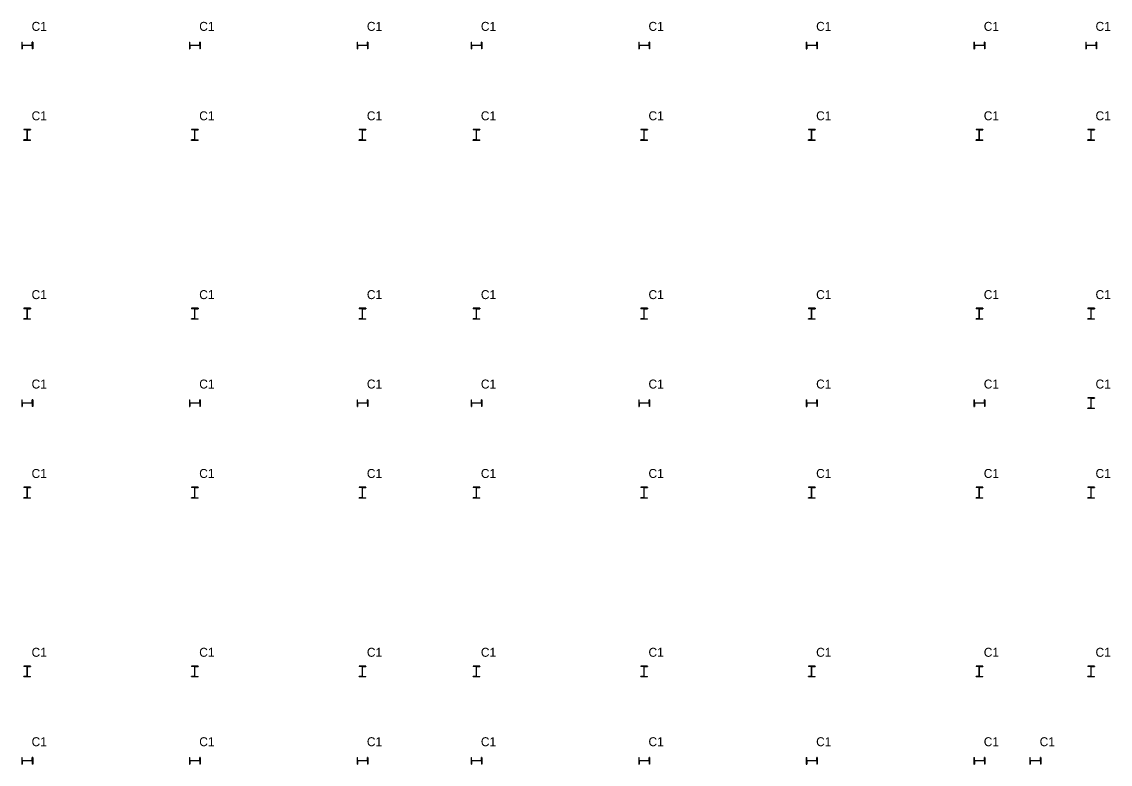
# Model space of a CAD drawing. Extents: x 0 to 468522, y -150 to 33063.
# Drawn here: x 119756 to 168453, y -150 to 33063 of the extents above; entities that cross this region are included whole.
import ezdxf
from ezdxf.enums import TextEntityAlignment as Align

# ---------------------------------------------------------------- set-up
doc = ezdxf.new("R2010")
doc.units = 0

msp = doc.modelspace()

# ---------------------------------------------------------------- linework, layer by layer
at = {"layer": 'C1'}
for p, q in [((119756, 32150), (119756, 31850)), ((119756, 32150), (119774, 32150)), ((119774, 32005.5), (119774, 32150)), ((120226, 32005.5), (120226, 32150)), ((120244, 32150), (120226, 32150)), ((120244, 32150), (120244, 31850)), ((127256, 32150), (127256, 31850)), ((127256, 32150), (127274, 32150)), ((127274, 32005.5), (127274, 32150)), ((127726, 32005.5), (127726, 32150)), ((127744, 32150), (127726, 32150)), ((127744, 32150), (127744, 31850)), ((134756, 32150), (134756, 31850)), ((134756, 32150), (134774, 32150)), ((134774, 32005.5), (134774, 32150)), ((135226, 32005.5), (135226, 32150)), ((135244, 32150), (135226, 32150)), ((135244, 32150), (135244, 31850)), ((139856, 32150), (139856, 31850)), ((139856, 32150), (139874, 32150)), ((139874, 32005.5), (139874, 32150)), ((140326, 32005.5), (140326, 32150)), ((140344, 32150), (140326, 32150)), ((140344, 32150), (140344, 31850)), ((147356, 32150), (147356, 31850)), ((147356, 32150), (147374, 32150)), ((147374, 32005.5), (147374, 32150)), ((147826, 32005.5), (147826, 32150)), ((147844, 32150), (147826, 32150)), ((147844, 32150), (147844, 31850)), ((154856, 32150), (154856, 31850)), ((154856, 32150), (154874, 32150)), ((154874, 32005.5), (154874, 32150)), ((155326, 32005.5), (155326, 32150)), ((155344, 32150), (155326, 32150)), ((155344, 32150), (155344, 31850)), ((162356, 32150), (162356, 31850)), ((162356, 32150), (162374, 32150)), ((162374, 32005.5), (162374, 32150)), ((162826, 32005.5), (162826, 32150)), ((162844, 32150), (162826, 32150)), ((162844, 32150), (162844, 31850)), ((167356, 32150), (167356, 31850)), ((167356, 32150), (167374, 32150)), ((167374, 32005.5), (167374, 32150)), ((167826, 32005.5), (167826, 32150)), ((167844, 32150), (167826, 32150)), ((167844, 32150), (167844, 31850)), ((119756, 31850), (119774, 31850)), ((120226, 32005.5), (119774, 32005.5)), ((119774, 32005.5), (119774, 32005.5)), ((119774, 32005.5), (119774, 32005.5)), ((119774, 32005.5), (119774, 32005.5)), ((120226, 31994.5), (119774, 31994.5)), ((119774, 31994.5), (119774, 31994.5)), ((119774, 31994.5), (119774, 31994.5)), ((119774, 31994.5), (119774, 31994.5)), ((119774, 31994.5), (119774, 31850)), ((120226, 32005.5), (120226, 32005.5)), ((120226, 32005.5), (120226, 32005.5)), ((120226, 32005.5), (120226, 32005.5)), ((120226, 31994.5), (120226, 31994.5)), ((120226, 31994.5), (120226, 31994.5)), ((120226, 31994.5), (120226, 31994.5)), ((120226, 31994.5), (120226, 31850)), ((120244, 31850), (120226, 31850)), ((127256, 31850), (127274, 31850)), ((127726, 32005.5), (127274, 32005.5)), ((127274, 32005.5), (127274, 32005.5)), ((127274, 32005.5), (127274, 32005.5)), ((127274, 32005.5), (127274, 32005.5)), ((127726, 31994.5), (127274, 31994.5)), ((127274, 31994.5), (127274, 31994.5)), ((127274, 31994.5), (127274, 31994.5)), ((127274, 31994.5), (127274, 31994.5)), ((127274, 31994.5), (127274, 31850)), ((127726, 32005.5), (127726, 32005.5)), ((127726, 32005.5), (127726, 32005.5)), ((127726, 32005.5), (127726, 32005.5)), ((127726, 31994.5), (127726, 31994.5)), ((127726, 31994.5), (127726, 31994.5)), ((127726, 31994.5), (127726, 31994.5)), ((127726, 31994.5), (127726, 31850)), ((127744, 31850), (127726, 31850)), ((134756, 31850), (134774, 31850)), ((135226, 32005.5), (134774, 32005.5)), ((134774, 32005.5), (134774, 32005.5)), ((134774, 32005.5), (134774, 32005.5)), ((134774, 32005.5), (134774, 32005.5)), ((135226, 31994.5), (134774, 31994.5)), ((134774, 31994.5), (134774, 31994.5)), ((134774, 31994.5), (134774, 31994.5)), ((134774, 31994.5), (134774, 31994.5)), ((134774, 31994.5), (134774, 31850)), ((135226, 32005.5), (135226, 32005.5)), ((135226, 32005.5), (135226, 32005.5)), ((135226, 32005.5), (135226, 32005.5)), ((135226, 31994.5), (135226, 31994.5)), ((135226, 31994.5), (135226, 31994.5)), ((135226, 31994.5), (135226, 31994.5)), ((135226, 31994.5), (135226, 31850)), ((135244, 31850), (135226, 31850)), ((139856, 31850), (139874, 31850)), ((140326, 32005.5), (139874, 32005.5)), ((139874, 32005.5), (139874, 32005.5)), ((139874, 32005.5), (139874, 32005.5)), ((139874, 32005.5), (139874, 32005.5)), ((140326, 31994.5), (139874, 31994.5)), ((139874, 31994.5), (139874, 31994.5)), ((139874, 31994.5), (139874, 31994.5)), ((139874, 31994.5), (139874, 31994.5)), ((139874, 31994.5), (139874, 31850)), ((140326, 32005.5), (140326, 32005.5)), ((140326, 32005.5), (140326, 32005.5)), ((140326, 32005.5), (140326, 32005.5)), ((140326, 31994.5), (140326, 31994.5)), ((140326, 31994.5), (140326, 31994.5)), ((140326, 31994.5), (140326, 31994.5)), ((140326, 31994.5), (140326, 31850)), ((140344, 31850), (140326, 31850)), ((147356, 31850), (147374, 31850)), ((147826, 32005.5), (147374, 32005.5)), ((147374, 32005.5), (147374, 32005.5)), ((147374, 32005.5), (147374, 32005.5)), ((147374, 32005.5), (147374, 32005.5)), ((147826, 31994.5), (147374, 31994.5)), ((147374, 31994.5), (147374, 31994.5)), ((147374, 31994.5), (147374, 31994.5)), ((147374, 31994.5), (147374, 31994.5)), ((147374, 31994.5), (147374, 31850)), ((147826, 32005.5), (147826, 32005.5)), ((147826, 32005.5), (147826, 32005.5)), ((147826, 32005.5), (147826, 32005.5)), ((147826, 31994.5), (147826, 31994.5)), ((147826, 31994.5), (147826, 31994.5)), ((147826, 31994.5), (147826, 31994.5)), ((147826, 31994.5), (147826, 31850)), ((147844, 31850), (147826, 31850)), ((154856, 31850), (154874, 31850)), ((155326, 32005.5), (154874, 32005.5)), ((154874, 32005.5), (154874, 32005.5)), ((154874, 32005.5), (154874, 32005.5)), ((154874, 32005.5), (154874, 32005.5)), ((155326, 31994.5), (154874, 31994.5)), ((154874, 31994.5), (154874, 31994.5)), ((154874, 31994.5), (154874, 31994.5)), ((154874, 31994.5), (154874, 31994.5)), ((154874, 31994.5), (154874, 31850)), ((155326, 32005.5), (155326, 32005.5)), ((155326, 32005.5), (155326, 32005.5)), ((155326, 32005.5), (155326, 32005.5)), ((155326, 31994.5), (155326, 31994.5)), ((155326, 31994.5), (155326, 31994.5)), ((155326, 31994.5), (155326, 31994.5)), ((155326, 31994.5), (155326, 31850)), ((155344, 31850), (155326, 31850)), ((162356, 31850), (162374, 31850)), ((162826, 32005.5), (162374, 32005.5)), ((162374, 32005.5), (162374, 32005.5)), ((162374, 32005.5), (162374, 32005.5)), ((162374, 32005.5), (162374, 32005.5)), ((162826, 31994.5), (162374, 31994.5)), ((162374, 31994.5), (162374, 31994.5)), ((162374, 31994.5), (162374, 31994.5)), ((162374, 31994.5), (162374, 31994.5)), ((162374, 31994.5), (162374, 31850)), ((162826, 32005.5), (162826, 32005.5)), ((162826, 32005.5), (162826, 32005.5)), ((162826, 32005.5), (162826, 32005.5)), ((162826, 31994.5), (162826, 31994.5)), ((162826, 31994.5), (162826, 31994.5)), ((162826, 31994.5), (162826, 31994.5)), ((162826, 31994.5), (162826, 31850)), ((162844, 31850), (162826, 31850)), ((167356, 31850), (167374, 31850)), ((167826, 32005.5), (167374, 32005.5)), ((167374, 32005.5), (167374, 32005.5)), ((167374, 32005.5), (167374, 32005.5)), ((167374, 32005.5), (167374, 32005.5)), ((167826, 31994.5), (167374, 31994.5)), ((167374, 31994.5), (167374, 31994.5)), ((167374, 31994.5), (167374, 31994.5)), ((167374, 31994.5), (167374, 31994.5)), ((167374, 31994.5), (167374, 31850)), ((167826, 32005.5), (167826, 32005.5)), ((167826, 32005.5), (167826, 32005.5)), ((167826, 32005.5), (167826, 32005.5)), ((167826, 31994.5), (167826, 31994.5)), ((167826, 31994.5), (167826, 31994.5)), ((167826, 31994.5), (167826, 31994.5)), ((167826, 31994.5), (167826, 31850)), ((167844, 31850), (167826, 31850)), ((120150, 28244), (119850, 28244)), ((119850, 28244), (119850, 28226)), ((119994.5, 28226), (119850, 28226)), ((119994.5, 27774), (119850, 27774)), ((119850, 27756), (119850, 27774)), ((119994.5, 27774), (119994.5, 28226)), ((119994.5, 28226), (119994.5, 28226)), ((119994.5, 28226), (119994.5, 28226)), ((119994.5, 28226), (119994.5, 28226)), ((119994.5, 27774), (119994.5, 27774)), ((119994.5, 27774), (119994.5, 27774)), ((119994.5, 27774), (119994.5, 27774)), ((120005.5, 27774), (120005.5, 28226)), ((120005.5, 28226), (120005.5, 28226)), ((120005.5, 28226), (120005.5, 28226)), ((120005.5, 28226), (120005.5, 28226)), ((120005.5, 28226), (120150, 28226)), ((120005.5, 27774), (120005.5, 27774)), ((120005.5, 27774), (120005.5, 27774)), ((120005.5, 27774), (120005.5, 27774)), ((120005.5, 27774), (120150, 27774)), ((120150, 28244), (120150, 28226)), ((120150, 27756), (120150, 27774)), ((127650, 28244), (127350, 28244)), ((127350, 28244), (127350, 28226)), ((127494.5, 28226), (127350, 28226)), ((127494.5, 27774), (127350, 27774)), ((127350, 27756), (127350, 27774)), ((127494.5, 27774), (127494.5, 28226)), ((127494.5, 28226), (127494.5, 28226)), ((127494.5, 28226), (127494.5, 28226)), ((127494.5, 28226), (127494.5, 28226)), ((127494.5, 27774), (127494.5, 27774)), ((127494.5, 27774), (127494.5, 27774)), ((127494.5, 27774), (127494.5, 27774)), ((127505.5, 27774), (127505.5, 28226)), ((127505.5, 28226), (127505.5, 28226)), ((127505.5, 28226), (127505.5, 28226)), ((127505.5, 28226), (127505.5, 28226)), ((127505.5, 28226), (127650, 28226)), ((127505.5, 27774), (127505.5, 27774)), ((127505.5, 27774), (127505.5, 27774)), ((127505.5, 27774), (127505.5, 27774)), ((127505.5, 27774), (127650, 27774)), ((127650, 28244), (127650, 28226)), ((127650, 27756), (127650, 27774)), ((135150, 28244), (134850, 28244)), ((134850, 28244), (134850, 28226)), ((134994.5, 28226), (134850, 28226)), ((134994.5, 27774), (134850, 27774)), ((134850, 27756), (134850, 27774)), ((134994.5, 27774), (134994.5, 28226)), ((134994.5, 28226), (134994.5, 28226)), ((134994.5, 28226), (134994.5, 28226)), ((134994.5, 28226), (134994.5, 28226)), ((134994.5, 27774), (134994.5, 27774)), ((134994.5, 27774), (134994.5, 27774)), ((134994.5, 27774), (134994.5, 27774)), ((135005.5, 27774), (135005.5, 28226)), ((135005.5, 28226), (135005.5, 28226)), ((135005.5, 28226), (135005.5, 28226)), ((135005.5, 28226), (135005.5, 28226)), ((135005.5, 28226), (135150, 28226)), ((135005.5, 27774), (135005.5, 27774)), ((135005.5, 27774), (135005.5, 27774)), ((135005.5, 27774), (135005.5, 27774)), ((135005.5, 27774), (135150, 27774)), ((135150, 28244), (135150, 28226)), ((135150, 27756), (135150, 27774)), ((140250, 28244), (139950, 28244)), ((139950, 28244), (139950, 28226)), ((140094.5, 28226), (139950, 28226)), ((140094.5, 27774), (139950, 27774)), ((139950, 27756), (139950, 27774)), ((140094.5, 27774), (140094.5, 28226)), ((140094.5, 28226), (140094.5, 28226)), ((140094.5, 28226), (140094.5, 28226)), ((140094.5, 28226), (140094.5, 28226)), ((140094.5, 27774), (140094.5, 27774)), ((140094.5, 27774), (140094.5, 27774)), ((140094.5, 27774), (140094.5, 27774)), ((140105.5, 27774), (140105.5, 28226)), ((140105.5, 28226), (140105.5, 28226)), ((140105.5, 28226), (140105.5, 28226)), ((140105.5, 28226), (140105.5, 28226)), ((140105.5, 28226), (140250, 28226)), ((140105.5, 27774), (140105.5, 27774)), ((140105.5, 27774), (140105.5, 27774)), ((140105.5, 27774), (140105.5, 27774)), ((140105.5, 27774), (140250, 27774)), ((140250, 28244), (140250, 28226)), ((140250, 27756), (140250, 27774)), ((147750, 28244), (147450, 28244)), ((147450, 28244), (147450, 28226)), ((147594.5, 28226), (147450, 28226)), ((147594.5, 27774), (147450, 27774)), ((147450, 27756), (147450, 27774)), ((147594.5, 27774), (147594.5, 28226)), ((147594.5, 28226), (147594.5, 28226)), ((147594.5, 28226), (147594.5, 28226)), ((147594.5, 28226), (147594.5, 28226)), ((147594.5, 27774), (147594.5, 27774)), ((147594.5, 27774), (147594.5, 27774)), ((147594.5, 27774), (147594.5, 27774)), ((147605.5, 27774), (147605.5, 28226)), ((147605.5, 28226), (147605.5, 28226)), ((147605.5, 28226), (147605.5, 28226)), ((147605.5, 28226), (147605.5, 28226)), ((147605.5, 28226), (147750, 28226)), ((147605.5, 27774), (147605.5, 27774)), ((147605.5, 27774), (147605.5, 27774)), ((147605.5, 27774), (147605.5, 27774)), ((147605.5, 27774), (147750, 27774)), ((147750, 28244), (147750, 28226)), ((147750, 27756), (147750, 27774)), ((155250, 28244), (154950, 28244)), ((154950, 28244), (154950, 28226)), ((155094.5, 28226), (154950, 28226)), ((155094.5, 27774), (154950, 27774)), ((154950, 27756), (154950, 27774)), ((155094.5, 27774), (155094.5, 28226)), ((155094.5, 28226), (155094.5, 28226)), ((155094.5, 28226), (155094.5, 28226)), ((155094.5, 28226), (155094.5, 28226)), ((155094.5, 27774), (155094.5, 27774)), ((155094.5, 27774), (155094.5, 27774)), ((155094.5, 27774), (155094.5, 27774)), ((155105.5, 27774), (155105.5, 28226)), ((155105.5, 28226), (155105.5, 28226)), ((155105.5, 28226), (155105.5, 28226)), ((155105.5, 28226), (155105.5, 28226)), ((155105.5, 28226), (155250, 28226)), ((155105.5, 27774), (155105.5, 27774)), ((155105.5, 27774), (155105.5, 27774)), ((155105.5, 27774), (155105.5, 27774)), ((155105.5, 27774), (155250, 27774)), ((155250, 28244), (155250, 28226)), ((155250, 27756), (155250, 27774)), ((162750, 28244), (162450, 28244)), ((162450, 28244), (162450, 28226)), ((162594.5, 28226), (162450, 28226)), ((162594.5, 27774), (162450, 27774)), ((162450, 27756), (162450, 27774)), ((162594.5, 27774), (162594.5, 28226)), ((162594.5, 28226), (162594.5, 28226)), ((162594.5, 28226), (162594.5, 28226)), ((162594.5, 28226), (162594.5, 28226)), ((162594.5, 27774), (162594.5, 27774)), ((162594.5, 27774), (162594.5, 27774)), ((162594.5, 27774), (162594.5, 27774)), ((162605.5, 27774), (162605.5, 28226)), ((162605.5, 28226), (162605.5, 28226)), ((162605.5, 28226), (162605.5, 28226)), ((162605.5, 28226), (162605.5, 28226)), ((162605.5, 28226), (162750, 28226)), ((162605.5, 27774), (162605.5, 27774)), ((162605.5, 27774), (162605.5, 27774)), ((162605.5, 27774), (162605.5, 27774)), ((162605.5, 27774), (162750, 27774)), ((162750, 28244), (162750, 28226)), ((162750, 27756), (162750, 27774)), ((167750, 28244), (167450, 28244)), ((167450, 28244), (167450, 28226)), ((167594.5, 28226), (167450, 28226)), ((167594.5, 27774), (167450, 27774)), ((167450, 27756), (167450, 27774)), ((167594.5, 27774), (167594.5, 28226)), ((167594.5, 28226), (167594.5, 28226)), ((167594.5, 28226), (167594.5, 28226)), ((167594.5, 28226), (167594.5, 28226)), ((167594.5, 27774), (167594.5, 27774)), ((167594.5, 27774), (167594.5, 27774)), ((167594.5, 27774), (167594.5, 27774)), ((167605.5, 27774), (167605.5, 28226)), ((167605.5, 28226), (167605.5, 28226)), ((167605.5, 28226), (167605.5, 28226)), ((167605.5, 28226), (167605.5, 28226)), ((167605.5, 28226), (167750, 28226)), ((167605.5, 27774), (167605.5, 27774)), ((167605.5, 27774), (167605.5, 27774)), ((167605.5, 27774), (167605.5, 27774)), ((167605.5, 27774), (167750, 27774)), ((167750, 28244), (167750, 28226)), ((167750, 27756), (167750, 27774)), ((120150, 27756), (119850, 27756)), ((127650, 27756), (127350, 27756)), ((135150, 27756), (134850, 27756)), ((140250, 27756), (139950, 27756)), ((147750, 27756), (147450, 27756)), ((155250, 27756), (154950, 27756)), ((162750, 27756), (162450, 27756)), ((167750, 27756), (167450, 27756)), ((120150, 20244), (119850, 20244)), ((119850, 20244), (119850, 20226)), ((119994.5, 20226), (119850, 20226)), ((119994.5, 19774), (119994.5, 20226)), ((119994.5, 20226), (119994.5, 20226)), ((119994.5, 20226), (119994.5, 20226)), ((119994.5, 20226), (119994.5, 20226)), ((120005.5, 19774), (120005.5, 20226)), ((120005.5, 20226), (120005.5, 20226)), ((120005.5, 20226), (120005.5, 20226)), ((120005.5, 20226), (120005.5, 20226)), ((120005.5, 20226), (120150, 20226)), ((120150, 20244), (120150, 20226)), ((127650, 20244), (127350, 20244)), ((127350, 20244), (127350, 20226)), ((127494.5, 20226), (127350, 20226)), ((127494.5, 19774), (127494.5, 20226)), ((127494.5, 20226), (127494.5, 20226)), ((127494.5, 20226), (127494.5, 20226)), ((127494.5, 20226), (127494.5, 20226)), ((127505.5, 19774), (127505.5, 20226)), ((127505.5, 20226), (127505.5, 20226)), ((127505.5, 20226), (127505.5, 20226)), ((127505.5, 20226), (127505.5, 20226)), ((127505.5, 20226), (127650, 20226)), ((127650, 20244), (127650, 20226)), ((135150, 20244), (134850, 20244)), ((134850, 20244), (134850, 20226)), ((134994.5, 20226), (134850, 20226)), ((134994.5, 19774), (134994.5, 20226)), ((134994.5, 20226), (134994.5, 20226)), ((134994.5, 20226), (134994.5, 20226)), ((134994.5, 20226), (134994.5, 20226)), ((135005.5, 19774), (135005.5, 20226)), ((135005.5, 20226), (135005.5, 20226)), ((135005.5, 20226), (135005.5, 20226)), ((135005.5, 20226), (135005.5, 20226)), ((135005.5, 20226), (135150, 20226)), ((135150, 20244), (135150, 20226)), ((140250, 20244), (139950, 20244)), ((139950, 20244), (139950, 20226)), ((140094.5, 20226), (139950, 20226)), ((140094.5, 19774), (140094.5, 20226)), ((140094.5, 20226), (140094.5, 20226)), ((140094.5, 20226), (140094.5, 20226)), ((140094.5, 20226), (140094.5, 20226)), ((140105.5, 19774), (140105.5, 20226)), ((140105.5, 20226), (140105.5, 20226)), ((140105.5, 20226), (140105.5, 20226)), ((140105.5, 20226), (140105.5, 20226)), ((140105.5, 20226), (140250, 20226)), ((140250, 20244), (140250, 20226)), ((147750, 20244), (147450, 20244)), ((147450, 20244), (147450, 20226)), ((147594.5, 20226), (147450, 20226)), ((147594.5, 19774), (147594.5, 20226)), ((147594.5, 20226), (147594.5, 20226)), ((147594.5, 20226), (147594.5, 20226)), ((147594.5, 20226), (147594.5, 20226)), ((147605.5, 19774), (147605.5, 20226)), ((147605.5, 20226), (147605.5, 20226)), ((147605.5, 20226), (147605.5, 20226)), ((147605.5, 20226), (147605.5, 20226)), ((147605.5, 20226), (147750, 20226)), ((147750, 20244), (147750, 20226)), ((155250, 20244), (154950, 20244)), ((154950, 20244), (154950, 20226)), ((155094.5, 20226), (154950, 20226)), ((155094.5, 19774), (155094.5, 20226)), ((155094.5, 20226), (155094.5, 20226)), ((155094.5, 20226), (155094.5, 20226)), ((155094.5, 20226), (155094.5, 20226)), ((155105.5, 19774), (155105.5, 20226)), ((155105.5, 20226), (155105.5, 20226)), ((155105.5, 20226), (155105.5, 20226)), ((155105.5, 20226), (155105.5, 20226)), ((155105.5, 20226), (155250, 20226)), ((155250, 20244), (155250, 20226)), ((162750, 20244), (162450, 20244)), ((162450, 20244), (162450, 20226)), ((162594.5, 20226), (162450, 20226)), ((162594.5, 19774), (162594.5, 20226)), ((162594.5, 20226), (162594.5, 20226)), ((162594.5, 20226), (162594.5, 20226)), ((162594.5, 20226), (162594.5, 20226)), ((162605.5, 19774), (162605.5, 20226)), ((162605.5, 20226), (162605.5, 20226)), ((162605.5, 20226), (162605.5, 20226)), ((162605.5, 20226), (162605.5, 20226)), ((162605.5, 20226), (162750, 20226)), ((162750, 20244), (162750, 20226)), ((167750, 20244), (167450, 20244)), ((167450, 20244), (167450, 20226)), ((167594.5, 20226), (167450, 20226)), ((167594.5, 19774), (167594.5, 20226)), ((167594.5, 20226), (167594.5, 20226)), ((167594.5, 20226), (167594.5, 20226)), ((167594.5, 20226), (167594.5, 20226)), ((167605.5, 19774), (167605.5, 20226)), ((167605.5, 20226), (167605.5, 20226)), ((167605.5, 20226), (167605.5, 20226)), ((167605.5, 20226), (167605.5, 20226)), ((167605.5, 20226), (167750, 20226)), ((167750, 20244), (167750, 20226)), ((119994.5, 19774), (119850, 19774)), ((119850, 19756), (119850, 19774)), ((120150, 19756), (119850, 19756)), ((119994.5, 19774), (119994.5, 19774)), ((119994.5, 19774), (119994.5, 19774)), ((119994.5, 19774), (119994.5, 19774)), ((120005.5, 19774), (120005.5, 19774)), ((120005.5, 19774), (120005.5, 19774)), ((120005.5, 19774), (120005.5, 19774)), ((120005.5, 19774), (120150, 19774)), ((120150, 19756), (120150, 19774)), ((127494.5, 19774), (127350, 19774)), ((127350, 19756), (127350, 19774)), ((127650, 19756), (127350, 19756)), ((127494.5, 19774), (127494.5, 19774)), ((127494.5, 19774), (127494.5, 19774)), ((127494.5, 19774), (127494.5, 19774)), ((127505.5, 19774), (127505.5, 19774)), ((127505.5, 19774), (127505.5, 19774)), ((127505.5, 19774), (127505.5, 19774)), ((127505.5, 19774), (127650, 19774)), ((127650, 19756), (127650, 19774)), ((134994.5, 19774), (134850, 19774)), ((134850, 19756), (134850, 19774)), ((135150, 19756), (134850, 19756)), ((134994.5, 19774), (134994.5, 19774)), ((134994.5, 19774), (134994.5, 19774)), ((134994.5, 19774), (134994.5, 19774)), ((135005.5, 19774), (135005.5, 19774)), ((135005.5, 19774), (135005.5, 19774)), ((135005.5, 19774), (135005.5, 19774)), ((135005.5, 19774), (135150, 19774)), ((135150, 19756), (135150, 19774)), ((140094.5, 19774), (139950, 19774)), ((139950, 19756), (139950, 19774)), ((140250, 19756), (139950, 19756)), ((140094.5, 19774), (140094.5, 19774)), ((140094.5, 19774), (140094.5, 19774)), ((140094.5, 19774), (140094.5, 19774)), ((140105.5, 19774), (140105.5, 19774)), ((140105.5, 19774), (140105.5, 19774)), ((140105.5, 19774), (140105.5, 19774)), ((140105.5, 19774), (140250, 19774)), ((140250, 19756), (140250, 19774)), ((147594.5, 19774), (147450, 19774)), ((147450, 19756), (147450, 19774)), ((147750, 19756), (147450, 19756)), ((147594.5, 19774), (147594.5, 19774)), ((147594.5, 19774), (147594.5, 19774)), ((147594.5, 19774), (147594.5, 19774)), ((147605.5, 19774), (147605.5, 19774)), ((147605.5, 19774), (147605.5, 19774)), ((147605.5, 19774), (147605.5, 19774)), ((147605.5, 19774), (147750, 19774)), ((147750, 19756), (147750, 19774)), ((155094.5, 19774), (154950, 19774)), ((154950, 19756), (154950, 19774)), ((155250, 19756), (154950, 19756)), ((155094.5, 19774), (155094.5, 19774)), ((155094.5, 19774), (155094.5, 19774)), ((155094.5, 19774), (155094.5, 19774)), ((155105.5, 19774), (155105.5, 19774)), ((155105.5, 19774), (155105.5, 19774)), ((155105.5, 19774), (155105.5, 19774)), ((155105.5, 19774), (155250, 19774)), ((155250, 19756), (155250, 19774)), ((162594.5, 19774), (162450, 19774)), ((162450, 19756), (162450, 19774)), ((162750, 19756), (162450, 19756)), ((162594.5, 19774), (162594.5, 19774)), ((162594.5, 19774), (162594.5, 19774)), ((162594.5, 19774), (162594.5, 19774)), ((162605.5, 19774), (162605.5, 19774)), ((162605.5, 19774), (162605.5, 19774)), ((162605.5, 19774), (162605.5, 19774)), ((162605.5, 19774), (162750, 19774)), ((162750, 19756), (162750, 19774)), ((167594.5, 19774), (167450, 19774)), ((167450, 19756), (167450, 19774)), ((167750, 19756), (167450, 19756)), ((167594.5, 19774), (167594.5, 19774)), ((167594.5, 19774), (167594.5, 19774)), ((167594.5, 19774), (167594.5, 19774)), ((167605.5, 19774), (167605.5, 19774)), ((167605.5, 19774), (167605.5, 19774)), ((167605.5, 19774), (167605.5, 19774)), ((167605.5, 19774), (167750, 19774)), ((167750, 19756), (167750, 19774)), ((119756, 16150), (119756, 15850)), ((119756, 16150), (119774, 16150)), ((119774, 16005.5), (119774, 16150)), ((120226, 16005.5), (120226, 16150)), ((120244, 16150), (120226, 16150)), ((120244, 16150), (120244, 15850)), ((127256, 16150), (127256, 15850)), ((127256, 16150), (127274, 16150)), ((127274, 16005.5), (127274, 16150)), ((127726, 16005.5), (127726, 16150)), ((127744, 16150), (127726, 16150)), ((127744, 16150), (127744, 15850)), ((134756, 16150), (134756, 15850)), ((134756, 16150), (134774, 16150)), ((134774, 16005.5), (134774, 16150)), ((135226, 16005.5), (135226, 16150)), ((135244, 16150), (135226, 16150)), ((135244, 16150), (135244, 15850)), ((139856, 16150), (139856, 15850)), ((139856, 16150), (139874, 16150)), ((139874, 16005.5), (139874, 16150)), ((140326, 16005.5), (140326, 16150)), ((140344, 16150), (140326, 16150)), ((140344, 16150), (140344, 15850)), ((147356, 16150), (147356, 15850)), ((147356, 16150), (147374, 16150)), ((147374, 16005.5), (147374, 16150)), ((147826, 16005.5), (147826, 16150)), ((147844, 16150), (147826, 16150)), ((147844, 16150), (147844, 15850)), ((154856, 16150), (154856, 15850)), ((154856, 16150), (154874, 16150)), ((154874, 16005.5), (154874, 16150)), ((155326, 16005.5), (155326, 16150)), ((155344, 16150), (155326, 16150)), ((155344, 16150), (155344, 15850)), ((162356, 16150), (162356, 15850)), ((162356, 16150), (162374, 16150)), ((162374, 16005.5), (162374, 16150)), ((162826, 16005.5), (162826, 16150)), ((162844, 16150), (162826, 16150)), ((162844, 16150), (162844, 15850)), ((167750, 16244), (167450, 16244)), ((167450, 16244), (167450, 16226)), ((167594.5, 16226), (167450, 16226)), ((167594.5, 15774), (167594.5, 16226)), ((167594.5, 16226), (167594.5, 16226)), ((167594.5, 16226), (167594.5, 16226)), ((167594.5, 16226), (167594.5, 16226)), ((167605.5, 15774), (167605.5, 16226)), ((167605.5, 16226), (167605.5, 16226)), ((167605.5, 16226), (167605.5, 16226)), ((167605.5, 16226), (167605.5, 16226)), ((167605.5, 16226), (167750, 16226)), ((167750, 16244), (167750, 16226)), ((119756, 15850), (119774, 15850)), ((120226, 16005.5), (119774, 16005.5)), ((119774, 16005.5), (119774, 16005.5)), ((119774, 16005.5), (119774, 16005.5)), ((119774, 16005.5), (119774, 16005.5)), ((120226, 15994.5), (119774, 15994.5)), ((119774, 15994.5), (119774, 15994.5)), ((119774, 15994.5), (119774, 15994.5)), ((119774, 15994.5), (119774, 15994.5)), ((119774, 15994.5), (119774, 15850)), ((120226, 16005.5), (120226, 16005.5)), ((120226, 16005.5), (120226, 16005.5)), ((120226, 16005.5), (120226, 16005.5)), ((120226, 15994.5), (120226, 15994.5)), ((120226, 15994.5), (120226, 15994.5)), ((120226, 15994.5), (120226, 15994.5)), ((120226, 15994.5), (120226, 15850)), ((120244, 15850), (120226, 15850)), ((127256, 15850), (127274, 15850)), ((127726, 16005.5), (127274, 16005.5)), ((127274, 16005.5), (127274, 16005.5)), ((127274, 16005.5), (127274, 16005.5)), ((127274, 16005.5), (127274, 16005.5)), ((127726, 15994.5), (127274, 15994.5)), ((127274, 15994.5), (127274, 15994.5)), ((127274, 15994.5), (127274, 15994.5)), ((127274, 15994.5), (127274, 15994.5)), ((127274, 15994.5), (127274, 15850)), ((127726, 16005.5), (127726, 16005.5)), ((127726, 16005.5), (127726, 16005.5)), ((127726, 16005.5), (127726, 16005.5)), ((127726, 15994.5), (127726, 15994.5)), ((127726, 15994.5), (127726, 15994.5)), ((127726, 15994.5), (127726, 15994.5)), ((127726, 15994.5), (127726, 15850)), ((127744, 15850), (127726, 15850)), ((134756, 15850), (134774, 15850)), ((135226, 16005.5), (134774, 16005.5)), ((134774, 16005.5), (134774, 16005.5)), ((134774, 16005.5), (134774, 16005.5)), ((134774, 16005.5), (134774, 16005.5)), ((135226, 15994.5), (134774, 15994.5)), ((134774, 15994.5), (134774, 15994.5)), ((134774, 15994.5), (134774, 15994.5)), ((134774, 15994.5), (134774, 15994.5)), ((134774, 15994.5), (134774, 15850)), ((135226, 16005.5), (135226, 16005.5)), ((135226, 16005.5), (135226, 16005.5)), ((135226, 16005.5), (135226, 16005.5)), ((135226, 15994.5), (135226, 15994.5)), ((135226, 15994.5), (135226, 15994.5)), ((135226, 15994.5), (135226, 15994.5)), ((135226, 15994.5), (135226, 15850)), ((135244, 15850), (135226, 15850)), ((139856, 15850), (139874, 15850)), ((140326, 16005.5), (139874, 16005.5)), ((139874, 16005.5), (139874, 16005.5)), ((139874, 16005.5), (139874, 16005.5)), ((139874, 16005.5), (139874, 16005.5)), ((140326, 15994.5), (139874, 15994.5)), ((139874, 15994.5), (139874, 15994.5)), ((139874, 15994.5), (139874, 15994.5)), ((139874, 15994.5), (139874, 15994.5)), ((139874, 15994.5), (139874, 15850)), ((140326, 16005.5), (140326, 16005.5)), ((140326, 16005.5), (140326, 16005.5)), ((140326, 16005.5), (140326, 16005.5)), ((140326, 15994.5), (140326, 15994.5)), ((140326, 15994.5), (140326, 15994.5)), ((140326, 15994.5), (140326, 15994.5)), ((140326, 15994.5), (140326, 15850)), ((140344, 15850), (140326, 15850)), ((147356, 15850), (147374, 15850)), ((147826, 16005.5), (147374, 16005.5)), ((147374, 16005.5), (147374, 16005.5)), ((147374, 16005.5), (147374, 16005.5)), ((147374, 16005.5), (147374, 16005.5)), ((147826, 15994.5), (147374, 15994.5)), ((147374, 15994.5), (147374, 15994.5)), ((147374, 15994.5), (147374, 15994.5)), ((147374, 15994.5), (147374, 15994.5)), ((147374, 15994.5), (147374, 15850)), ((147826, 16005.5), (147826, 16005.5)), ((147826, 16005.5), (147826, 16005.5)), ((147826, 16005.5), (147826, 16005.5)), ((147826, 15994.5), (147826, 15994.5)), ((147826, 15994.5), (147826, 15994.5)), ((147826, 15994.5), (147826, 15994.5)), ((147826, 15994.5), (147826, 15850)), ((147844, 15850), (147826, 15850)), ((154856, 15850), (154874, 15850)), ((155326, 16005.5), (154874, 16005.5)), ((154874, 16005.5), (154874, 16005.5)), ((154874, 16005.5), (154874, 16005.5)), ((154874, 16005.5), (154874, 16005.5)), ((155326, 15994.5), (154874, 15994.5)), ((154874, 15994.5), (154874, 15994.5)), ((154874, 15994.5), (154874, 15994.5)), ((154874, 15994.5), (154874, 15994.5)), ((154874, 15994.5), (154874, 15850)), ((155326, 16005.5), (155326, 16005.5)), ((155326, 16005.5), (155326, 16005.5)), ((155326, 16005.5), (155326, 16005.5)), ((155326, 15994.5), (155326, 15994.5)), ((155326, 15994.5), (155326, 15994.5)), ((155326, 15994.5), (155326, 15994.5)), ((155326, 15994.5), (155326, 15850)), ((155344, 15850), (155326, 15850)), ((162356, 15850), (162374, 15850)), ((162826, 16005.5), (162374, 16005.5)), ((162374, 16005.5), (162374, 16005.5)), ((162374, 16005.5), (162374, 16005.5)), ((162374, 16005.5), (162374, 16005.5)), ((162826, 15994.5), (162374, 15994.5)), ((162374, 15994.5), (162374, 15994.5)), ((162374, 15994.5), (162374, 15994.5)), ((162374, 15994.5), (162374, 15994.5)), ((162374, 15994.5), (162374, 15850)), ((162826, 16005.5), (162826, 16005.5)), ((162826, 16005.5), (162826, 16005.5)), ((162826, 16005.5), (162826, 16005.5)), ((162826, 15994.5), (162826, 15994.5)), ((162826, 15994.5), (162826, 15994.5)), ((162826, 15994.5), (162826, 15994.5)), ((162826, 15994.5), (162826, 15850)), ((162844, 15850), (162826, 15850)), ((167594.5, 15774), (167450, 15774)), ((167450, 15756), (167450, 15774)), ((167750, 15756), (167450, 15756)), ((167594.5, 15774), (167594.5, 15774)), ((167594.5, 15774), (167594.5, 15774)), ((167594.5, 15774), (167594.5, 15774)), ((167605.5, 15774), (167605.5, 15774)), ((167605.5, 15774), (167605.5, 15774)), ((167605.5, 15774), (167605.5, 15774)), ((167605.5, 15774), (167750, 15774)), ((167750, 15756), (167750, 15774)), ((120150, 12244), (119850, 12244)), ((119850, 12244), (119850, 12226)), ((119994.5, 12226), (119850, 12226)), ((119994.5, 11774), (119994.5, 12226)), ((119994.5, 12226), (119994.5, 12226)), ((119994.5, 12226), (119994.5, 12226)), ((119994.5, 12226), (119994.5, 12226)), ((120005.5, 11774), (120005.5, 12226)), ((120005.5, 12226), (120005.5, 12226)), ((120005.5, 12226), (120005.5, 12226)), ((120005.5, 12226), (120005.5, 12226)), ((120005.5, 12226), (120150, 12226)), ((120150, 12244), (120150, 12226)), ((127650, 12244), (127350, 12244)), ((127350, 12244), (127350, 12226)), ((127494.5, 12226), (127350, 12226)), ((127494.5, 11774), (127494.5, 12226)), ((127494.5, 12226), (127494.5, 12226)), ((127494.5, 12226), (127494.5, 12226)), ((127494.5, 12226), (127494.5, 12226)), ((127505.5, 11774), (127505.5, 12226)), ((127505.5, 12226), (127505.5, 12226)), ((127505.5, 12226), (127505.5, 12226)), ((127505.5, 12226), (127505.5, 12226)), ((127505.5, 12226), (127650, 12226)), ((127650, 12244), (127650, 12226)), ((135150, 12244), (134850, 12244)), ((134850, 12244), (134850, 12226)), ((134994.5, 12226), (134850, 12226)), ((134994.5, 11774), (134994.5, 12226)), ((134994.5, 12226), (134994.5, 12226)), ((134994.5, 12226), (134994.5, 12226)), ((134994.5, 12226), (134994.5, 12226)), ((135005.5, 11774), (135005.5, 12226)), ((135005.5, 12226), (135005.5, 12226)), ((135005.5, 12226), (135005.5, 12226)), ((135005.5, 12226), (135005.5, 12226)), ((135005.5, 12226), (135150, 12226)), ((135150, 12244), (135150, 12226)), ((140250, 12244), (139950, 12244)), ((139950, 12244), (139950, 12226)), ((140094.5, 12226), (139950, 12226)), ((140094.5, 11774), (140094.5, 12226)), ((140094.5, 12226), (140094.5, 12226)), ((140094.5, 12226), (140094.5, 12226)), ((140094.5, 12226), (140094.5, 12226)), ((140105.5, 11774), (140105.5, 12226)), ((140105.5, 12226), (140105.5, 12226)), ((140105.5, 12226), (140105.5, 12226)), ((140105.5, 12226), (140105.5, 12226)), ((140105.5, 12226), (140250, 12226)), ((140250, 12244), (140250, 12226)), ((147750, 12244), (147450, 12244)), ((147450, 12244), (147450, 12226)), ((147594.5, 12226), (147450, 12226)), ((147594.5, 11774), (147594.5, 12226)), ((147594.5, 12226), (147594.5, 12226)), ((147594.5, 12226), (147594.5, 12226)), ((147594.5, 12226), (147594.5, 12226)), ((147605.5, 11774), (147605.5, 12226)), ((147605.5, 12226), (147605.5, 12226)), ((147605.5, 12226), (147605.5, 12226)), ((147605.5, 12226), (147605.5, 12226)), ((147605.5, 12226), (147750, 12226)), ((147750, 12244), (147750, 12226)), ((155250, 12244), (154950, 12244)), ((154950, 12244), (154950, 12226)), ((155094.5, 12226), (154950, 12226)), ((155094.5, 11774), (155094.5, 12226)), ((155094.5, 12226), (155094.5, 12226)), ((155094.5, 12226), (155094.5, 12226)), ((155094.5, 12226), (155094.5, 12226)), ((155105.5, 11774), (155105.5, 12226)), ((155105.5, 12226), (155105.5, 12226)), ((155105.5, 12226), (155105.5, 12226)), ((155105.5, 12226), (155105.5, 12226)), ((155105.5, 12226), (155250, 12226)), ((155250, 12244), (155250, 12226)), ((162750, 12244), (162450, 12244)), ((162450, 12244), (162450, 12226)), ((162594.5, 12226), (162450, 12226)), ((162594.5, 11774), (162594.5, 12226)), ((162594.5, 12226), (162594.5, 12226)), ((162594.5, 12226), (162594.5, 12226)), ((162594.5, 12226), (162594.5, 12226)), ((162605.5, 11774), (162605.5, 12226)), ((162605.5, 12226), (162605.5, 12226)), ((162605.5, 12226), (162605.5, 12226)), ((162605.5, 12226), (162605.5, 12226)), ((162605.5, 12226), (162750, 12226)), ((162750, 12244), (162750, 12226)), ((167750, 12244), (167450, 12244)), ((167450, 12244), (167450, 12226)), ((167594.5, 12226), (167450, 12226)), ((167594.5, 11774), (167594.5, 12226)), ((167594.5, 12226), (167594.5, 12226)), ((167594.5, 12226), (167594.5, 12226)), ((167594.5, 12226), (167594.5, 12226)), ((167605.5, 11774), (167605.5, 12226)), ((167605.5, 12226), (167605.5, 12226)), ((167605.5, 12226), (167605.5, 12226)), ((167605.5, 12226), (167605.5, 12226)), ((167605.5, 12226), (167750, 12226)), ((167750, 12244), (167750, 12226)), ((119994.5, 11774), (119850, 11774)), ((119850, 11756), (119850, 11774)), ((120150, 11756), (119850, 11756)), ((119994.5, 11774), (119994.5, 11774)), ((119994.5, 11774), (119994.5, 11774)), ((119994.5, 11774), (119994.5, 11774)), ((120005.5, 11774), (120005.5, 11774)), ((120005.5, 11774), (120005.5, 11774)), ((120005.5, 11774), (120005.5, 11774)), ((120005.5, 11774), (120150, 11774)), ((120150, 11756), (120150, 11774)), ((127494.5, 11774), (127350, 11774)), ((127350, 11756), (127350, 11774)), ((127650, 11756), (127350, 11756)), ((127494.5, 11774), (127494.5, 11774)), ((127494.5, 11774), (127494.5, 11774)), ((127494.5, 11774), (127494.5, 11774)), ((127505.5, 11774), (127505.5, 11774)), ((127505.5, 11774), (127505.5, 11774)), ((127505.5, 11774), (127505.5, 11774)), ((127505.5, 11774), (127650, 11774)), ((127650, 11756), (127650, 11774)), ((134994.5, 11774), (134850, 11774)), ((134850, 11756), (134850, 11774)), ((135150, 11756), (134850, 11756)), ((134994.5, 11774), (134994.5, 11774)), ((134994.5, 11774), (134994.5, 11774)), ((134994.5, 11774), (134994.5, 11774)), ((135005.5, 11774), (135005.5, 11774)), ((135005.5, 11774), (135005.5, 11774)), ((135005.5, 11774), (135005.5, 11774)), ((135005.5, 11774), (135150, 11774)), ((135150, 11756), (135150, 11774)), ((140094.5, 11774), (139950, 11774)), ((139950, 11756), (139950, 11774)), ((140250, 11756), (139950, 11756)), ((140094.5, 11774), (140094.5, 11774)), ((140094.5, 11774), (140094.5, 11774)), ((140094.5, 11774), (140094.5, 11774)), ((140105.5, 11774), (140105.5, 11774)), ((140105.5, 11774), (140105.5, 11774)), ((140105.5, 11774), (140105.5, 11774)), ((140105.5, 11774), (140250, 11774)), ((140250, 11756), (140250, 11774)), ((147594.5, 11774), (147450, 11774)), ((147450, 11756), (147450, 11774)), ((147750, 11756), (147450, 11756)), ((147594.5, 11774), (147594.5, 11774)), ((147594.5, 11774), (147594.5, 11774)), ((147594.5, 11774), (147594.5, 11774)), ((147605.5, 11774), (147605.5, 11774)), ((147605.5, 11774), (147605.5, 11774)), ((147605.5, 11774), (147605.5, 11774)), ((147605.5, 11774), (147750, 11774)), ((147750, 11756), (147750, 11774)), ((155094.5, 11774), (154950, 11774)), ((154950, 11756), (154950, 11774)), ((155250, 11756), (154950, 11756)), ((155094.5, 11774), (155094.5, 11774)), ((155094.5, 11774), (155094.5, 11774)), ((155094.5, 11774), (155094.5, 11774)), ((155105.5, 11774), (155105.5, 11774)), ((155105.5, 11774), (155105.5, 11774)), ((155105.5, 11774), (155105.5, 11774)), ((155105.5, 11774), (155250, 11774)), ((155250, 11756), (155250, 11774)), ((162594.5, 11774), (162450, 11774)), ((162450, 11756), (162450, 11774)), ((162750, 11756), (162450, 11756)), ((162594.5, 11774), (162594.5, 11774)), ((162594.5, 11774), (162594.5, 11774)), ((162594.5, 11774), (162594.5, 11774)), ((162605.5, 11774), (162605.5, 11774)), ((162605.5, 11774), (162605.5, 11774)), ((162605.5, 11774), (162605.5, 11774)), ((162605.5, 11774), (162750, 11774)), ((162750, 11756), (162750, 11774)), ((167594.5, 11774), (167450, 11774)), ((167450, 11756), (167450, 11774)), ((167750, 11756), (167450, 11756)), ((167594.5, 11774), (167594.5, 11774)), ((167594.5, 11774), (167594.5, 11774)), ((167594.5, 11774), (167594.5, 11774)), ((167605.5, 11774), (167605.5, 11774)), ((167605.5, 11774), (167605.5, 11774)), ((167605.5, 11774), (167605.5, 11774)), ((167605.5, 11774), (167750, 11774)), ((167750, 11756), (167750, 11774)), ((120150, 4244), (119850, 4244)), ((119850, 4244), (119850, 4226)), ((119994.5, 4226), (119850, 4226)), ((119994.5, 3774), (119994.5, 4226)), ((119994.5, 4226), (119994.5, 4226)), ((119994.5, 4226), (119994.5, 4226)), ((119994.5, 4226), (119994.5, 4226)), ((120005.5, 3774), (120005.5, 4226)), ((120005.5, 4226), (120005.5, 4226)), ((120005.5, 4226), (120005.5, 4226)), ((120005.5, 4226), (120005.5, 4226)), ((120005.5, 4226), (120150, 4226)), ((120150, 4244), (120150, 4226)), ((127650, 4244), (127350, 4244)), ((127350, 4244), (127350, 4226)), ((127494.5, 4226), (127350, 4226)), ((127494.5, 3774), (127494.5, 4226)), ((127494.5, 4226), (127494.5, 4226)), ((127494.5, 4226), (127494.5, 4226)), ((127494.5, 4226), (127494.5, 4226)), ((127505.5, 3774), (127505.5, 4226)), ((127505.5, 4226), (127505.5, 4226)), ((127505.5, 4226), (127505.5, 4226)), ((127505.5, 4226), (127505.5, 4226)), ((127505.5, 4226), (127650, 4226)), ((127650, 4244), (127650, 4226)), ((135150, 4244), (134850, 4244)), ((134850, 4244), (134850, 4226)), ((134994.5, 4226), (134850, 4226)), ((134994.5, 3774), (134994.5, 4226)), ((134994.5, 4226), (134994.5, 4226)), ((134994.5, 4226), (134994.5, 4226)), ((134994.5, 4226), (134994.5, 4226)), ((135005.5, 3774), (135005.5, 4226)), ((135005.5, 4226), (135005.5, 4226)), ((135005.5, 4226), (135005.5, 4226)), ((135005.5, 4226), (135005.5, 4226)), ((135005.5, 4226), (135150, 4226)), ((135150, 4244), (135150, 4226)), ((140250, 4244), (139950, 4244)), ((139950, 4244), (139950, 4226)), ((140094.5, 4226), (139950, 4226)), ((140094.5, 3774), (140094.5, 4226)), ((140094.5, 4226), (140094.5, 4226)), ((140094.5, 4226), (140094.5, 4226)), ((140094.5, 4226), (140094.5, 4226)), ((140105.5, 3774), (140105.5, 4226)), ((140105.5, 4226), (140105.5, 4226)), ((140105.5, 4226), (140105.5, 4226)), ((140105.5, 4226), (140105.5, 4226)), ((140105.5, 4226), (140250, 4226)), ((140250, 4244), (140250, 4226)), ((147750, 4244), (147450, 4244)), ((147450, 4244), (147450, 4226)), ((147594.5, 4226), (147450, 4226)), ((147594.5, 3774), (147594.5, 4226)), ((147594.5, 4226), (147594.5, 4226)), ((147594.5, 4226), (147594.5, 4226)), ((147594.5, 4226), (147594.5, 4226)), ((147605.5, 3774), (147605.5, 4226)), ((147605.5, 4226), (147605.5, 4226)), ((147605.5, 4226), (147605.5, 4226)), ((147605.5, 4226), (147605.5, 4226)), ((147605.5, 4226), (147750, 4226)), ((147750, 4244), (147750, 4226)), ((155250, 4244), (154950, 4244)), ((154950, 4244), (154950, 4226)), ((155094.5, 4226), (154950, 4226)), ((155094.5, 3774), (155094.5, 4226)), ((155094.5, 4226), (155094.5, 4226)), ((155094.5, 4226), (155094.5, 4226)), ((155094.5, 4226), (155094.5, 4226)), ((155105.5, 3774), (155105.5, 4226)), ((155105.5, 4226), (155105.5, 4226)), ((155105.5, 4226), (155105.5, 4226)), ((155105.5, 4226), (155105.5, 4226)), ((155105.5, 4226), (155250, 4226)), ((155250, 4244), (155250, 4226)), ((162750, 4244), (162450, 4244)), ((162450, 4244), (162450, 4226)), ((162594.5, 4226), (162450, 4226)), ((162594.5, 3774), (162594.5, 4226)), ((162594.5, 4226), (162594.5, 4226)), ((162594.5, 4226), (162594.5, 4226)), ((162594.5, 4226), (162594.5, 4226)), ((162605.5, 3774), (162605.5, 4226)), ((162605.5, 4226), (162605.5, 4226)), ((162605.5, 4226), (162605.5, 4226)), ((162605.5, 4226), (162605.5, 4226)), ((162605.5, 4226), (162750, 4226)), ((162750, 4244), (162750, 4226)), ((167750, 4244), (167450, 4244)), ((167450, 4244), (167450, 4226)), ((167594.5, 4226), (167450, 4226)), ((167594.5, 3774), (167594.5, 4226)), ((167594.5, 4226), (167594.5, 4226)), ((167594.5, 4226), (167594.5, 4226)), ((167594.5, 4226), (167594.5, 4226)), ((167605.5, 3774), (167605.5, 4226)), ((167605.5, 4226), (167605.5, 4226)), ((167605.5, 4226), (167605.5, 4226)), ((167605.5, 4226), (167605.5, 4226)), ((167605.5, 4226), (167750, 4226)), ((167750, 4244), (167750, 4226)), ((119994.5, 3774), (119850, 3774)), ((119850, 3756), (119850, 3774)), ((120150, 3756), (119850, 3756)), ((119994.5, 3774), (119994.5, 3774)), ((119994.5, 3774), (119994.5, 3774)), ((119994.5, 3774), (119994.5, 3774)), ((120005.5, 3774), (120005.5, 3774)), ((120005.5, 3774), (120005.5, 3774)), ((120005.5, 3774), (120005.5, 3774)), ((120005.5, 3774), (120150, 3774)), ((120150, 3756), (120150, 3774)), ((127494.5, 3774), (127350, 3774)), ((127350, 3756), (127350, 3774)), ((127650, 3756), (127350, 3756)), ((127494.5, 3774), (127494.5, 3774)), ((127494.5, 3774), (127494.5, 3774)), ((127494.5, 3774), (127494.5, 3774)), ((127505.5, 3774), (127505.5, 3774)), ((127505.5, 3774), (127505.5, 3774)), ((127505.5, 3774), (127505.5, 3774)), ((127505.5, 3774), (127650, 3774)), ((127650, 3756), (127650, 3774)), ((134994.5, 3774), (134850, 3774)), ((134850, 3756), (134850, 3774)), ((135150, 3756), (134850, 3756)), ((134994.5, 3774), (134994.5, 3774)), ((134994.5, 3774), (134994.5, 3774)), ((134994.5, 3774), (134994.5, 3774)), ((135005.5, 3774), (135005.5, 3774)), ((135005.5, 3774), (135005.5, 3774)), ((135005.5, 3774), (135005.5, 3774)), ((135005.5, 3774), (135150, 3774)), ((135150, 3756), (135150, 3774)), ((140094.5, 3774), (139950, 3774)), ((139950, 3756), (139950, 3774)), ((140250, 3756), (139950, 3756)), ((140094.5, 3774), (140094.5, 3774)), ((140094.5, 3774), (140094.5, 3774)), ((140094.5, 3774), (140094.5, 3774)), ((140105.5, 3774), (140105.5, 3774)), ((140105.5, 3774), (140105.5, 3774)), ((140105.5, 3774), (140105.5, 3774)), ((140105.5, 3774), (140250, 3774)), ((140250, 3756), (140250, 3774)), ((147594.5, 3774), (147450, 3774)), ((147450, 3756), (147450, 3774)), ((147750, 3756), (147450, 3756)), ((147594.5, 3774), (147594.5, 3774)), ((147594.5, 3774), (147594.5, 3774)), ((147594.5, 3774), (147594.5, 3774)), ((147605.5, 3774), (147605.5, 3774)), ((147605.5, 3774), (147605.5, 3774)), ((147605.5, 3774), (147605.5, 3774)), ((147605.5, 3774), (147750, 3774)), ((147750, 3756), (147750, 3774)), ((155094.5, 3774), (154950, 3774)), ((154950, 3756), (154950, 3774)), ((155250, 3756), (154950, 3756)), ((155094.5, 3774), (155094.5, 3774)), ((155094.5, 3774), (155094.5, 3774)), ((155094.5, 3774), (155094.5, 3774)), ((155105.5, 3774), (155105.5, 3774)), ((155105.5, 3774), (155105.5, 3774)), ((155105.5, 3774), (155105.5, 3774)), ((155105.5, 3774), (155250, 3774)), ((155250, 3756), (155250, 3774)), ((162594.5, 3774), (162450, 3774)), ((162450, 3756), (162450, 3774)), ((162750, 3756), (162450, 3756)), ((162594.5, 3774), (162594.5, 3774)), ((162594.5, 3774), (162594.5, 3774)), ((162594.5, 3774), (162594.5, 3774)), ((162605.5, 3774), (162605.5, 3774)), ((162605.5, 3774), (162605.5, 3774)), ((162605.5, 3774), (162605.5, 3774)), ((162605.5, 3774), (162750, 3774)), ((162750, 3756), (162750, 3774)), ((167594.5, 3774), (167450, 3774)), ((167450, 3756), (167450, 3774)), ((167750, 3756), (167450, 3756)), ((167594.5, 3774), (167594.5, 3774)), ((167594.5, 3774), (167594.5, 3774)), ((167594.5, 3774), (167594.5, 3774)), ((167605.5, 3774), (167605.5, 3774)), ((167605.5, 3774), (167605.5, 3774)), ((167605.5, 3774), (167605.5, 3774)), ((167605.5, 3774), (167750, 3774)), ((167750, 3756), (167750, 3774)), ((119756, 150), (119756, -150)), ((119756, 150), (119774, 150)), ((119774, 5.5), (119774, 150)), ((120226, 5.5), (119774, 5.5)), ((119774, 5.5), (119774, 5.5)), ((119774, 5.5), (119774, 5.5)), ((119774, 5.5), (119774, 5.5)), ((120226, 5.5), (120226, 150)), ((120244, 150), (120226, 150)), ((120226, 5.5), (120226, 5.5)), ((120226, 5.5), (120226, 5.5)), ((120226, 5.5), (120226, 5.5)), ((120244, 150), (120244, -150)), ((127256, 150), (127256, -150)), ((127256, 150), (127274, 150)), ((127274, 5.5), (127274, 150)), ((127726, 5.5), (127274, 5.5)), ((127274, 5.5), (127274, 5.5)), ((127274, 5.5), (127274, 5.5)), ((127274, 5.5), (127274, 5.5)), ((127726, 5.5), (127726, 150)), ((127744, 150), (127726, 150)), ((127726, 5.5), (127726, 5.5)), ((127726, 5.5), (127726, 5.5)), ((127726, 5.5), (127726, 5.5)), ((127744, 150), (127744, -150)), ((134756, 150), (134756, -150)), ((134756, 150), (134774, 150)), ((134774, 5.5), (134774, 150)), ((135226, 5.5), (134774, 5.5)), ((134774, 5.5), (134774, 5.5)), ((134774, 5.5), (134774, 5.5)), ((134774, 5.5), (134774, 5.5)), ((135226, 5.5), (135226, 150)), ((135244, 150), (135226, 150)), ((135226, 5.5), (135226, 5.5)), ((135226, 5.5), (135226, 5.5)), ((135226, 5.5), (135226, 5.5)), ((135244, 150), (135244, -150)), ((139856, 150), (139856, -150)), ((139856, 150), (139874, 150)), ((139874, 5.5), (139874, 150)), ((140326, 5.5), (139874, 5.5)), ((139874, 5.5), (139874, 5.5)), ((139874, 5.5), (139874, 5.5)), ((139874, 5.5), (139874, 5.5)), ((140326, 5.5), (140326, 150)), ((140344, 150), (140326, 150)), ((140326, 5.5), (140326, 5.5)), ((140326, 5.5), (140326, 5.5)), ((140326, 5.5), (140326, 5.5)), ((140344, 150), (140344, -150)), ((147356, 150), (147356, -150)), ((147356, 150), (147374, 150)), ((147374, 5.5), (147374, 150)), ((147826, 5.5), (147374, 5.5)), ((147374, 5.5), (147374, 5.5)), ((147374, 5.5), (147374, 5.5)), ((147374, 5.5), (147374, 5.5)), ((147826, 5.5), (147826, 150)), ((147844, 150), (147826, 150)), ((147826, 5.5), (147826, 5.5)), ((147826, 5.5), (147826, 5.5)), ((147826, 5.5), (147826, 5.5)), ((147844, 150), (147844, -150)), ((154856, 150), (154856, -150)), ((154856, 150), (154874, 150)), ((154874, 5.5), (154874, 150)), ((155326, 5.5), (154874, 5.5)), ((154874, 5.5), (154874, 5.5)), ((154874, 5.5), (154874, 5.5)), ((154874, 5.5), (154874, 5.5)), ((155326, 5.5), (155326, 150)), ((155344, 150), (155326, 150)), ((155326, 5.5), (155326, 5.5)), ((155326, 5.5), (155326, 5.5)), ((155326, 5.5), (155326, 5.5)), ((155344, 150), (155344, -150)), ((162356, 150), (162356, -150)), ((162356, 150), (162374, 150)), ((162374, 5.5), (162374, 150)), ((162826, 5.5), (162374, 5.5)), ((162374, 5.5), (162374, 5.5)), ((162374, 5.5), (162374, 5.5)), ((162374, 5.5), (162374, 5.5)), ((162826, 5.5), (162826, 150)), ((162844, 150), (162826, 150)), ((162826, 5.5), (162826, 5.5)), ((162826, 5.5), (162826, 5.5)), ((162826, 5.5), (162826, 5.5)), ((162844, 150), (162844, -150)), ((164856, 150), (164856, -150)), ((164856, 150), (164874, 150)), ((164874, 5.5), (164874, 150)), ((165326, 5.5), (164874, 5.5)), ((164874, 5.5), (164874, 5.5)), ((164874, 5.5), (164874, 5.5)), ((164874, 5.5), (164874, 5.5)), ((165326, 5.5), (165326, 150)), ((165344, 150), (165326, 150)), ((165326, 5.5), (165326, 5.5)), ((165326, 5.5), (165326, 5.5)), ((165326, 5.5), (165326, 5.5)), ((165344, 150), (165344, -150)), ((119756, -150), (119774, -150)), ((120226, -5.5), (119774, -5.5)), ((119774, -5.5), (119774, -5.5)), ((119774, -5.5), (119774, -5.5)), ((119774, -5.5), (119774, -5.5)), ((119774, -5.5), (119774, -150)), ((120226, -5.5), (120226, -5.5)), ((120226, -5.5), (120226, -5.5)), ((120226, -5.5), (120226, -5.5)), ((120226, -5.5), (120226, -150)), ((120244, -150), (120226, -150)), ((127256, -150), (127274, -150)), ((127726, -5.5), (127274, -5.5)), ((127274, -5.5), (127274, -5.5)), ((127274, -5.5), (127274, -5.5)), ((127274, -5.5), (127274, -5.5)), ((127274, -5.5), (127274, -150)), ((127726, -5.5), (127726, -5.5)), ((127726, -5.5), (127726, -5.5)), ((127726, -5.5), (127726, -5.5)), ((127726, -5.5), (127726, -150)), ((127744, -150), (127726, -150)), ((134756, -150), (134774, -150)), ((135226, -5.5), (134774, -5.5)), ((134774, -5.5), (134774, -5.5)), ((134774, -5.5), (134774, -5.5)), ((134774, -5.5), (134774, -5.5)), ((134774, -5.5), (134774, -150)), ((135226, -5.5), (135226, -5.5)), ((135226, -5.5), (135226, -5.5)), ((135226, -5.5), (135226, -5.5)), ((135226, -5.5), (135226, -150)), ((135244, -150), (135226, -150)), ((139856, -150), (139874, -150)), ((140326, -5.5), (139874, -5.5)), ((139874, -5.5), (139874, -5.5)), ((139874, -5.5), (139874, -5.5)), ((139874, -5.5), (139874, -5.5)), ((139874, -5.5), (139874, -150)), ((140326, -5.5), (140326, -5.5)), ((140326, -5.5), (140326, -5.5)), ((140326, -5.5), (140326, -5.5)), ((140326, -5.5), (140326, -150)), ((140344, -150), (140326, -150)), ((147356, -150), (147374, -150)), ((147826, -5.5), (147374, -5.5)), ((147374, -5.5), (147374, -5.5)), ((147374, -5.5), (147374, -5.5)), ((147374, -5.5), (147374, -5.5)), ((147374, -5.5), (147374, -150)), ((147826, -5.5), (147826, -5.5)), ((147826, -5.5), (147826, -5.5)), ((147826, -5.5), (147826, -5.5)), ((147826, -5.5), (147826, -150)), ((147844, -150), (147826, -150)), ((154856, -150), (154874, -150)), ((155326, -5.5), (154874, -5.5)), ((154874, -5.5), (154874, -5.5)), ((154874, -5.5), (154874, -5.5)), ((154874, -5.5), (154874, -5.5)), ((154874, -5.5), (154874, -150)), ((155326, -5.5), (155326, -5.5)), ((155326, -5.5), (155326, -5.5)), ((155326, -5.5), (155326, -5.5)), ((155326, -5.5), (155326, -150)), ((155344, -150), (155326, -150)), ((162356, -150), (162374, -150)), ((162826, -5.5), (162374, -5.5)), ((162374, -5.5), (162374, -5.5)), ((162374, -5.5), (162374, -5.5)), ((162374, -5.5), (162374, -5.5)), ((162374, -5.5), (162374, -150)), ((162826, -5.5), (162826, -5.5)), ((162826, -5.5), (162826, -5.5)), ((162826, -5.5), (162826, -5.5)), ((162826, -5.5), (162826, -150)), ((162844, -150), (162826, -150)), ((164856, -150), (164874, -150)), ((165326, -5.5), (164874, -5.5)), ((164874, -5.5), (164874, -5.5)), ((164874, -5.5), (164874, -5.5)), ((164874, -5.5), (164874, -5.5)), ((164874, -5.5), (164874, -150)), ((165326, -5.5), (165326, -5.5)), ((165326, -5.5), (165326, -5.5)), ((165326, -5.5), (165326, -5.5)), ((165326, -5.5), (165326, -150)), ((165344, -150), (165326, -150))]:
    msp.add_line(p, q, dxfattribs=at)

# ---------------------------------------------------------------- texts
for p in [(120536.8, 32536.8, 3330), (128036.8, 32536.8, 3330), (135536.8, 32536.8, 3330), (140636.8, 32536.8, 3330), (148136.8, 32536.8, 3330), (155636.8, 32536.8, 3330), (163136.8, 32536.8, 3330), (168136.8, 32536.8, 3330), (120536.8, 28536.8, 3330), (128036.8, 28536.8, 3330), (135536.8, 28536.8, 3330), (140636.8, 28536.8, 3330), (148136.8, 28536.8, 3330), (155636.8, 28536.8, 3330), (163136.8, 28536.8, 3330), (168136.8, 28536.8, 3330), (120536.8, 20536.8, 3330), (128036.8, 20536.8, 3330), (135536.8, 20536.8, 3330), (140636.8, 20536.8, 3330), (148136.8, 20536.8, 3330), (155636.8, 20536.8, 3330), (163136.8, 20536.8, 3330), (168136.8, 20536.8, 3330), (120536.8, 16536.8, 3330), (128036.8, 16536.8, 3330), (135536.8, 16536.8, 3330), (140636.8, 16536.8, 3330), (148136.8, 16536.8, 3330), (155636.8, 16536.8, 3330), (163136.8, 16536.8, 3330), (168136.8, 16536.8, 3330), (120536.8, 12536.8, 3330), (128036.8, 12536.8, 3330), (135536.8, 12536.8, 3330), (140636.8, 12536.8, 3330), (148136.8, 12536.8, 3330), (155636.8, 12536.8, 3330), (163136.8, 12536.8, 3330), (168136.8, 12536.8, 3330), (120536.8, 4536.8, 3330), (128036.8, 4536.8, 3330), (135536.8, 4536.8, 3330), (140636.8, 4536.8, 3330), (148136.8, 4536.8, 3330), (155636.8, 4536.8, 3330), (163136.8, 4536.8, 3330), (168136.8, 4536.8, 3330), (120536.8, 536.8, 3330), (128036.8, 536.8, 3330), (135536.8, 536.8, 3330), (140636.8, 536.8, 3330), (148136.8, 536.8, 3330), (155636.8, 536.8, 3330), (163136.8, 536.8, 3330), (165636.8, 536.8, 3330)]:
    msp.add_text('C1', height=400, dxfattribs=at).set_placement(p, align=Align.BOTTOM_CENTER)

doc.saveas('drawing.dxf')
